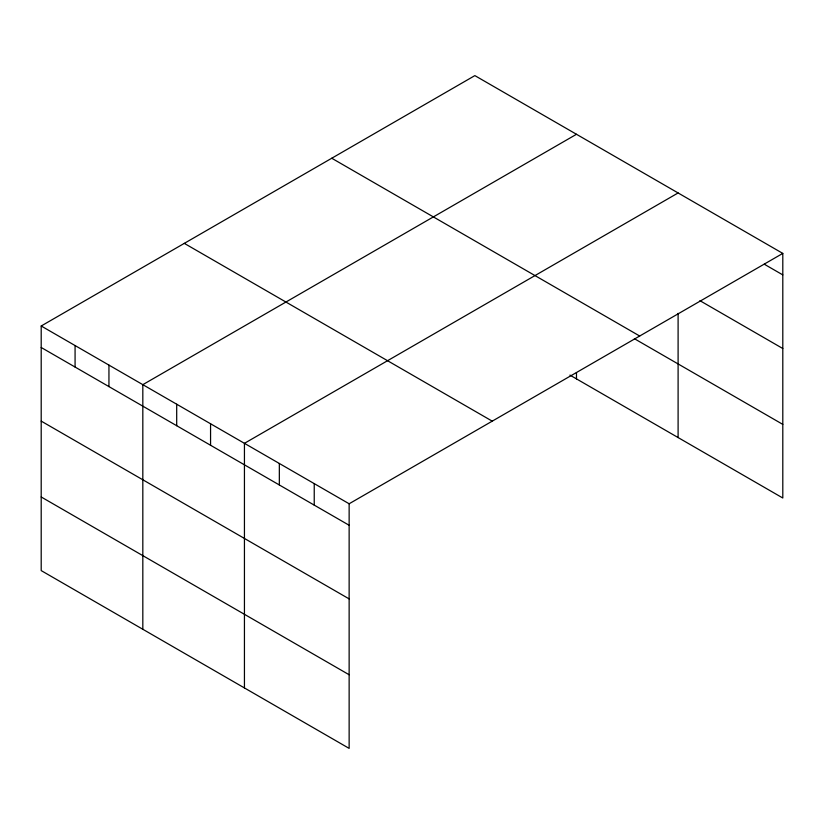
<?xml version="1.0" encoding="UTF-8"?>
<svg xmlns="http://www.w3.org/2000/svg" width="824" height="824" viewBox="0 0 824 824"><rect width="100%" height="100%" fill="white"/><g stroke="black" fill="none" stroke-linecap="round" stroke-linejoin="round"><path stroke-width="1.24" d="M782.8 253.401L349.139 503.773L349.139 748.388L41.2 570.599L41.2 325.995L474.861 75.612L782.8 253.401L782.8 498.005L569.93 375.105M576.481 134.281L142.82 384.664L142.82 629.268M678.101 192.95L244.44 443.333L244.44 687.937M764.26 264.195L782.8 274.897M699.916 300.667L782.8 348.521M331.753 158.239L639.692 336.027M634.398 338.705L782.8 424.381M184.308 243.368L492.247 421.157M41.2 325.995L349.139 503.773M41.2 347.491L349.139 525.269M41.2 421.116L349.139 598.894M41.2 496.975L349.139 674.753M678.101 313.367L678.101 437.565M576.481 372.551L576.481 378.896M314.232 483.626L314.232 505.122M279.336 463.479L279.336 484.976M210.563 423.773L210.563 445.269M176.697 404.213L176.697 425.709M108.943 365.104L108.943 386.6M75.077 345.544L75.077 367.041"/></g></svg>
